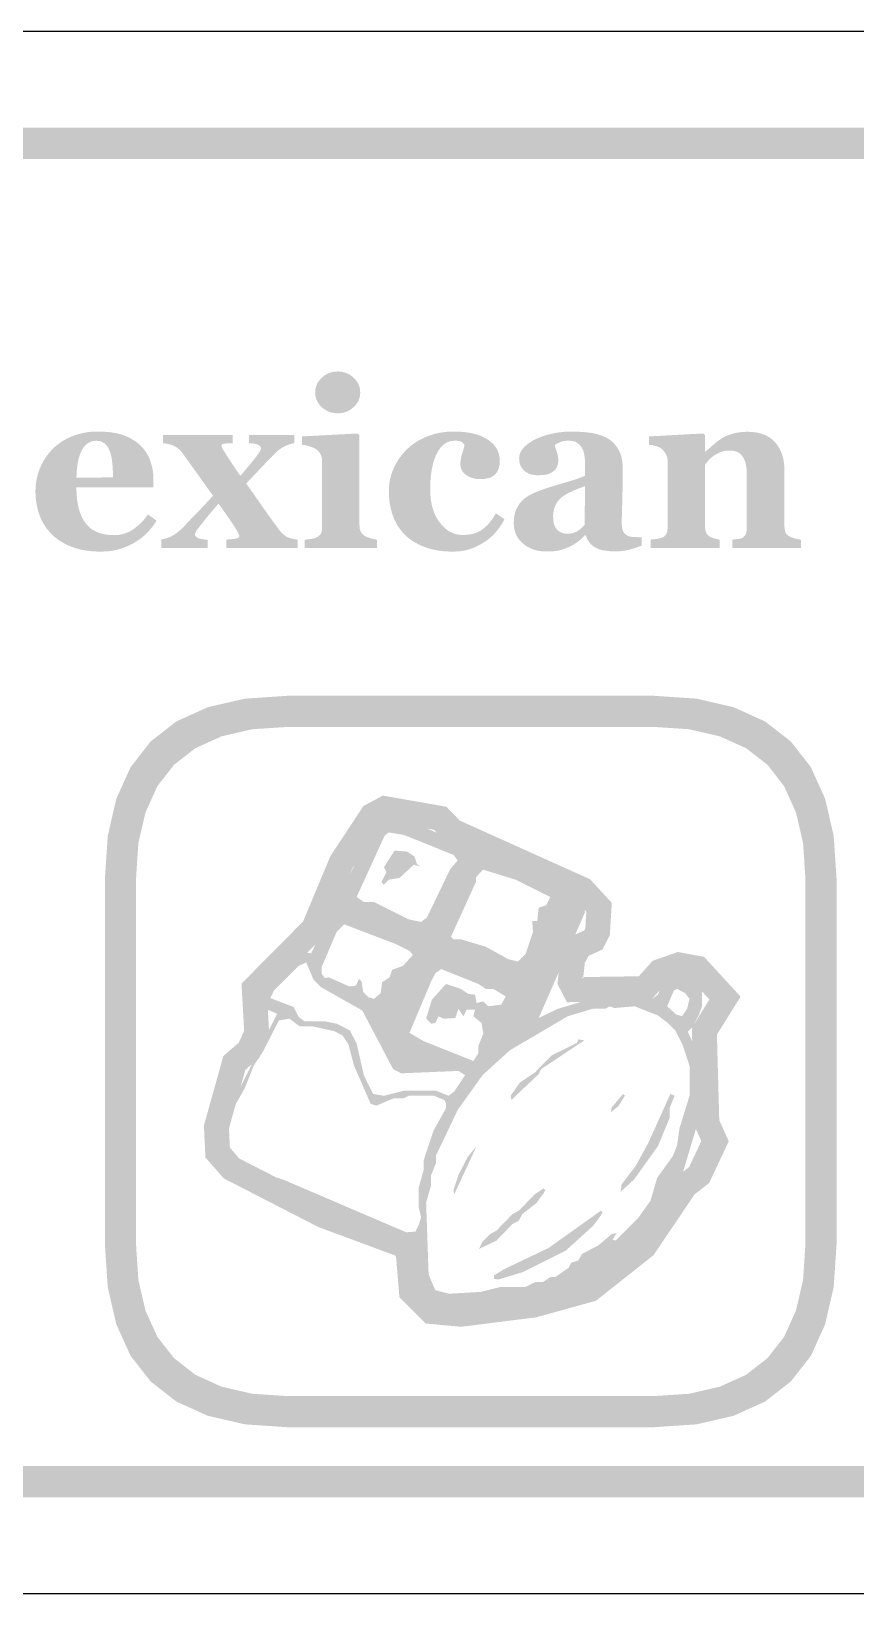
# Model space of a CAD drawing. Header units: millimetres. Extents: x 6 to 297, y 55 to 451.
# Drawn here: x 21.95 to 32.55, y 431.16 to 451.24 of the extents above; entities that cross this region are included whole.
import ezdxf

# ---------------------------------------------------------------- set-up
doc = ezdxf.new("R2010")
doc.units = ezdxf.units.MM
doc.layers.add('CUT', color=1, linetype='Continuous')
doc.layers.add('RASTER', color=7, linetype='Continuous')

msp = doc.modelspace()

# ---------------------------------------------------------------- hatches: boundary and pattern name
at = {"layer": 'RASTER'}
h = msp.add_hatch(color=7, dxfattribs=at)
h.paths.add_polyline_path([(7.2, 447.8), (7.234, 448.316), (7.337, 448.763), (7.509, 449.141), (7.75, 449.45), (8.059, 449.691), (8.438, 449.863), (8.884, 449.966), (9.4, 450), (66.6, 450), (67.116, 449.966), (67.563, 449.863), (67.941, 449.691), (68.25, 449.45), (68.491, 449.141), (68.663, 448.763), (68.766, 448.316), (68.8, 447.8), (68.8, 434.6), (68.766, 434.084), (68.663, 433.638), (68.491, 433.259), (68.25, 432.95), (67.941, 432.709), (67.563, 432.537), (67.116, 432.434), (66.6, 432.4), (9.4, 432.4), (8.884, 432.434), (8.438, 432.537), (8.059, 432.709), (7.75, 432.95), (7.509, 433.259), (7.337, 433.638), (7.234, 434.084), (7.2, 434.6)])
h.paths.add_polyline_path([(7.6, 447.8), (7.6, 434.6), (7.628, 434.178), (7.712, 433.813), (7.853, 433.503), (8.05, 433.25), (8.303, 433.053), (8.612, 432.912), (8.978, 432.828), (9.4, 432.8), (66.6, 432.8), (67.022, 432.828), (67.387, 432.912), (67.697, 433.053), (67.95, 433.25), (68.147, 433.503), (68.288, 433.813), (68.372, 434.178), (68.4, 434.6), (68.4, 447.8), (68.372, 448.222), (68.288, 448.588), (68.147, 448.897), (67.95, 449.15), (67.697, 449.347), (67.387, 449.488), (67.022, 449.572), (66.6, 449.6), (9.4, 449.6), (8.978, 449.572), (8.612, 449.488), (8.303, 449.347), (8.05, 449.15), (7.853, 448.897), (7.712, 448.588), (7.628, 448.222), (7.6, 447.8)], flags=0)
h = msp.add_hatch(color=7, dxfattribs=at)
h.paths.add_polyline_path([(26.394, 444.6), (25.468, 444.6), (25.468, 444.707), (25.478, 444.708), (25.487, 444.708), (25.497, 444.709), (25.506, 444.71), (25.515, 444.711), (25.525, 444.712), (25.534, 444.713), (25.543, 444.714), (25.552, 444.715), (25.561, 444.717), (25.569, 444.718), (25.577, 444.72), (25.585, 444.722), (25.592, 444.724), (25.599, 444.726), (25.606, 444.729), (25.617, 444.734), (25.628, 444.739), (25.637, 444.744), (25.646, 444.75), (25.654, 444.757), (25.661, 444.764), (25.667, 444.771), (25.672, 444.779), (25.676, 444.788), (25.68, 444.797), (25.683, 444.807), (25.686, 444.818), (25.688, 444.829), (25.69, 444.841), (25.691, 444.853), (25.691, 444.867), (25.691, 445.719), (25.691, 445.732), (25.689, 445.744), (25.688, 445.756), (25.685, 445.767), (25.682, 445.778), (25.678, 445.789), (25.673, 445.799), (25.667, 445.809), (25.661, 445.819), (25.655, 445.828), (25.648, 445.836), (25.641, 445.844), (25.634, 445.852), (25.626, 445.859), (25.617, 445.865), (25.609, 445.871), (25.602, 445.876), (25.594, 445.88), (25.585, 445.884), (25.576, 445.889), (25.565, 445.893), (25.554, 445.897), (25.542, 445.901), (25.529, 445.905), (25.516, 445.909), (25.503, 445.912), (25.49, 445.916), (25.478, 445.918), (25.466, 445.921), (25.454, 445.923), (25.443, 445.924), (25.432, 445.926), (25.432, 446.033), (26.149, 446.071), (26.171, 446.049), (26.171, 444.886), (26.172, 444.873), (26.173, 444.861), (26.174, 444.849), (26.177, 444.838), (26.18, 444.828), (26.184, 444.817), (26.188, 444.808), (26.193, 444.798), (26.199, 444.79), (26.206, 444.782), (26.213, 444.774), (26.22, 444.767), (26.228, 444.761), (26.237, 444.755), (26.246, 444.75), (26.256, 444.745), (26.264, 444.742), (26.271, 444.739), (26.279, 444.736), (26.287, 444.733), (26.295, 444.73), (26.304, 444.727), (26.312, 444.724), (26.321, 444.722), (26.33, 444.719), (26.339, 444.717), (26.348, 444.715), (26.357, 444.713), (26.366, 444.711), (26.375, 444.709), (26.385, 444.708), (26.394, 444.707)])
h.paths.add_polyline_path([(26.18, 446.598), (26.179, 446.571), (26.175, 446.544), (26.168, 446.519), (26.159, 446.495), (26.147, 446.472), (26.132, 446.45), (26.115, 446.428), (26.094, 446.408), (26.073, 446.39), (26.05, 446.374), (26.026, 446.361), (26.001, 446.35), (25.975, 446.341), (25.948, 446.335), (25.92, 446.331), (25.892, 446.33), (25.862, 446.331), (25.834, 446.335), (25.807, 446.341), (25.781, 446.35), (25.756, 446.361), (25.732, 446.374), (25.709, 446.39), (25.687, 446.408), (25.667, 446.428), (25.65, 446.45), (25.635, 446.472), (25.623, 446.495), (25.614, 446.519), (25.607, 446.544), (25.603, 446.571), (25.602, 446.598), (25.603, 446.625), (25.607, 446.652), (25.614, 446.677), (25.623, 446.701), (25.635, 446.725), (25.65, 446.747), (25.667, 446.768), (25.687, 446.788), (25.709, 446.807), (25.732, 446.823), (25.756, 446.837), (25.781, 446.848), (25.807, 446.856), (25.834, 446.863), (25.862, 446.866), (25.892, 446.868), (25.921, 446.866), (25.949, 446.863), (25.976, 446.856), (26.002, 446.848), (26.027, 446.837), (26.051, 446.823), (26.073, 446.807), (26.095, 446.788), (26.115, 446.768), (26.132, 446.747), (26.147, 446.725), (26.159, 446.701), (26.168, 446.677), (26.175, 446.652), (26.179, 446.625), (26.18, 446.598)])
h = msp.add_hatch(color=7, dxfattribs=at)
h.paths.add_polyline_path([(23.564, 444.95), (23.551, 444.929), (23.537, 444.909), (23.523, 444.889), (23.507, 444.869), (23.492, 444.849), (23.475, 444.83), (23.458, 444.811), (23.44, 444.793), (23.422, 444.774), (23.403, 444.757), (23.383, 444.74), (23.363, 444.724), (23.342, 444.708), (23.32, 444.694), (23.298, 444.679), (23.275, 444.666), (23.251, 444.652), (23.226, 444.64), (23.201, 444.628), (23.177, 444.617), (23.152, 444.607), (23.127, 444.598), (23.102, 444.589), (23.077, 444.582), (23.051, 444.575), (23.025, 444.569), (22.997, 444.564), (22.969, 444.56), (22.94, 444.557), (22.91, 444.555), (22.878, 444.554), (22.846, 444.553), (22.793, 444.554), (22.742, 444.557), (22.692, 444.562), (22.644, 444.569), (22.598, 444.577), (22.554, 444.588), (22.512, 444.6), (22.472, 444.615), (22.433, 444.631), (22.397, 444.648), (22.362, 444.667), (22.328, 444.687), (22.297, 444.708), (22.267, 444.731), (22.238, 444.755), (22.212, 444.78), (22.187, 444.807), (22.164, 444.835), (22.142, 444.863), (22.122, 444.894), (22.104, 444.925), (22.087, 444.957), (22.072, 444.991), (22.059, 445.026), (22.047, 445.061), (22.037, 445.098), (22.028, 445.135), (22.021, 445.173), (22.015, 445.212), (22.011, 445.251), (22.009, 445.291), (22.008, 445.332), (22.009, 445.37), (22.012, 445.406), (22.016, 445.443), (22.022, 445.479), (22.03, 445.514), (22.039, 445.55), (22.05, 445.584), (22.063, 445.619), (22.078, 445.653), (22.094, 445.685), (22.111, 445.717), (22.13, 445.748), (22.15, 445.778), (22.172, 445.807), (22.195, 445.835), (22.219, 445.863), (22.245, 445.888), (22.272, 445.912), (22.301, 445.935), (22.332, 445.957), (22.364, 445.977), (22.398, 445.996), (22.433, 446.014), (22.47, 446.031), (22.509, 446.046), (22.549, 446.059), (22.589, 446.07), (22.631, 446.079), (22.674, 446.087), (22.718, 446.092), (22.763, 446.095), (22.81, 446.096), (22.86, 446.095), (22.908, 446.092), (22.953, 446.089), (22.996, 446.083), (23.037, 446.076), (23.076, 446.068), (23.112, 446.057), (23.146, 446.046), (23.179, 446.033), (23.21, 446.019), (23.239, 446.003), (23.267, 445.986), (23.294, 445.969), (23.319, 445.95), (23.342, 445.929), (23.365, 445.908), (23.385, 445.887), (23.404, 445.864), (23.421, 445.841), (23.437, 445.817), (23.451, 445.792), (23.464, 445.766), (23.476, 445.739), (23.486, 445.711), (23.495, 445.683), (23.503, 445.654), (23.51, 445.624), (23.515, 445.595), (23.519, 445.565), (23.522, 445.535), (23.524, 445.504), (23.524, 445.473), (23.524, 445.378), (22.534, 445.378), (22.536, 445.305), (22.541, 445.237), (22.55, 445.173), (22.563, 445.113), (22.579, 445.059), (22.599, 445.008), (22.623, 444.962), (22.65, 444.921), (22.681, 444.884), (22.716, 444.852), (22.756, 444.825), (22.8, 444.803), (22.848, 444.786), (22.9, 444.774), (22.957, 444.767), (23.018, 444.764), (23.052, 444.765), (23.085, 444.769), (23.117, 444.775), (23.148, 444.783), (23.179, 444.794), (23.208, 444.806), (23.237, 444.822), (23.265, 444.84), (23.292, 444.859), (23.318, 444.88), (23.343, 444.902), (23.367, 444.925), (23.39, 444.95), (23.412, 444.975), (23.433, 445.002), (23.453, 445.031)])
h.paths.add_polyline_path([(23.004, 445.507), (23.004, 445.529), (23.004, 445.551), (23.003, 445.573), (23.002, 445.596), (23.001, 445.618), (22.999, 445.641), (22.998, 445.664), (22.996, 445.687), (22.993, 445.709), (22.99, 445.731), (22.987, 445.751), (22.984, 445.771), (22.979, 445.789), (22.975, 445.806), (22.97, 445.823), (22.965, 445.838), (22.958, 445.854), (22.951, 445.87), (22.944, 445.885), (22.935, 445.898), (22.927, 445.911), (22.917, 445.922), (22.907, 445.932), (22.897, 445.942), (22.886, 445.95), (22.874, 445.957), (22.861, 445.963), (22.848, 445.968), (22.834, 445.972), (22.819, 445.975), (22.804, 445.976), (22.788, 445.977), (22.76, 445.975), (22.734, 445.97), (22.709, 445.961), (22.686, 445.948), (22.664, 445.932), (22.644, 445.913), (22.625, 445.889), (22.607, 445.863), (22.592, 445.832), (22.578, 445.797), (22.566, 445.758), (22.555, 445.715), (22.547, 445.668), (22.541, 445.616), (22.537, 445.561), (22.534, 445.501)], flags=0)
for points in [[(25.375, 444.6), (24.459, 444.6), (24.459, 444.707), (24.477, 444.708), (24.493, 444.709), (24.51, 444.711), (24.525, 444.712), (24.54, 444.714), (24.553, 444.716), (24.567, 444.717), (24.579, 444.719), (24.59, 444.722), (24.6, 444.724), (24.609, 444.728), (24.615, 444.732), (24.621, 444.736), (24.624, 444.741), (24.627, 444.746), (24.627, 444.752), (24.627, 444.755), (24.627, 444.759), (24.626, 444.763), (24.624, 444.767), (24.623, 444.772), (24.62, 444.777), (24.618, 444.783), (24.615, 444.789), (24.612, 444.795), (24.608, 444.802), (24.605, 444.808), (24.601, 444.815), (24.597, 444.822), (24.593, 444.83), (24.588, 444.837), (24.583, 444.845), (24.576, 444.857), (24.567, 444.871), (24.557, 444.886), (24.546, 444.903), (24.533, 444.922), (24.519, 444.942), (24.504, 444.964), (24.488, 444.988), (24.471, 445.012), (24.454, 445.036), (24.438, 445.06), (24.421, 445.083), (24.406, 445.105), (24.39, 445.127), (24.375, 445.149), (24.359, 445.17), (24.339, 445.146), (24.319, 445.122), (24.3, 445.1), (24.281, 445.079), (24.264, 445.058), (24.248, 445.038), (24.232, 445.019), (24.217, 445.001), (24.203, 444.984), (24.188, 444.966), (24.174, 444.947), (24.159, 444.928), (24.144, 444.909), (24.128, 444.89), (24.113, 444.87), (24.097, 444.85), (24.092, 444.844), (24.087, 444.838), (24.083, 444.831), (24.078, 444.825), (24.075, 444.819), (24.072, 444.813), (24.069, 444.808), (24.066, 444.802), (24.064, 444.797), (24.063, 444.792), (24.061, 444.788), (24.06, 444.785), (24.059, 444.782), (24.058, 444.779), (24.058, 444.777), (24.058, 444.776), (24.058, 444.768), (24.061, 444.76), (24.064, 444.753), (24.07, 444.746), (24.076, 444.74), (24.084, 444.734), (24.094, 444.729), (24.105, 444.725), (24.117, 444.72), (24.13, 444.717), (24.144, 444.714), (24.157, 444.711), (24.172, 444.709), (24.187, 444.708), (24.203, 444.707), (24.219, 444.707), (24.219, 444.6), (23.624, 444.6), (23.624, 444.707), (23.653, 444.714), (23.68, 444.721), (23.706, 444.73), (23.731, 444.739), (23.754, 444.75), (23.775, 444.761), (23.795, 444.773), (23.814, 444.786), (23.831, 444.799), (23.846, 444.812), (23.861, 444.823), (23.873, 444.834), (23.885, 444.844), (23.894, 444.853), (23.903, 444.862), (23.91, 444.87), (23.936, 444.897), (23.961, 444.924), (23.985, 444.95), (24.008, 444.974), (24.03, 444.997), (24.052, 445.019), (24.072, 445.04), (24.091, 445.059), (24.11, 445.079), (24.131, 445.101), (24.153, 445.124), (24.177, 445.15), (24.203, 445.177), (24.23, 445.207), (24.259, 445.238), (24.289, 445.271), (24.268, 445.301), (24.245, 445.332), (24.221, 445.365), (24.197, 445.399), (24.171, 445.436), (24.144, 445.473), (24.116, 445.513), (24.087, 445.554), (24.058, 445.594), (24.03, 445.633), (24.003, 445.67), (23.978, 445.706), (23.954, 445.739), (23.931, 445.77), (23.91, 445.8), (23.889, 445.828), (23.879, 445.84), (23.868, 445.852), (23.857, 445.864), (23.845, 445.874), (23.833, 445.884), (23.82, 445.893), (23.806, 445.901), (23.792, 445.909), (23.778, 445.916), (23.762, 445.922), (23.745, 445.927), (23.727, 445.932), (23.708, 445.937), (23.688, 445.941), (23.667, 445.944), (23.645, 445.946), (23.645, 446.053), (24.54, 446.053), (24.54, 445.946), (24.527, 445.946), (24.515, 445.946), (24.504, 445.945), (24.492, 445.945), (24.48, 445.944), (24.468, 445.943), (24.456, 445.942), (24.444, 445.94), (24.433, 445.939), (24.424, 445.937), (24.416, 445.935), (24.409, 445.932), (24.404, 445.93), (24.4, 445.927), (24.398, 445.923), (24.397, 445.92), (24.398, 445.917), (24.398, 445.914), (24.398, 445.91), (24.399, 445.907), (24.4, 445.903), (24.402, 445.899), (24.403, 445.895), (24.405, 445.891), (24.407, 445.886), (24.409, 445.882), (24.411, 445.877), (24.413, 445.873), (24.416, 445.868), (24.418, 445.863), (24.421, 445.859), (24.424, 445.854), (24.431, 445.842), (24.44, 445.828), (24.449, 445.813), (24.46, 445.796), (24.471, 445.778), (24.484, 445.759), (24.497, 445.738), (24.512, 445.716), (24.527, 445.693), (24.542, 445.67), (24.558, 445.647), (24.574, 445.623), (24.59, 445.599), (24.607, 445.575), (24.624, 445.551), (24.641, 445.526), (24.657, 445.545), (24.672, 445.564), (24.687, 445.582), (24.701, 445.599), (24.715, 445.615), (24.728, 445.63), (24.74, 445.644), (24.751, 445.658), (24.763, 445.671), (24.775, 445.686), (24.788, 445.702), (24.802, 445.72), (24.817, 445.738), (24.833, 445.758), (24.849, 445.78), (24.866, 445.803), (24.872, 445.811), (24.878, 445.819), (24.883, 445.827), (24.888, 445.833), (24.891, 445.84), (24.895, 445.845), (24.897, 445.851), (24.899, 445.855), (24.901, 445.86), (24.902, 445.863), (24.903, 445.867), (24.904, 445.87), (24.905, 445.872), (24.905, 445.874), (24.906, 445.876), (24.906, 445.877), (24.905, 445.883), (24.904, 445.889), (24.901, 445.895), (24.898, 445.901), (24.893, 445.906), (24.888, 445.912), (24.882, 445.917), (24.874, 445.922), (24.865, 445.927), (24.855, 445.931), (24.842, 445.935), (24.828, 445.938), (24.811, 445.941), (24.793, 445.943), (24.773, 445.945), (24.75, 445.946), (24.75, 446.053), (25.333, 446.053), (25.333, 445.946), (25.316, 445.943), (25.298, 445.939), (25.28, 445.934), (25.263, 445.928), (25.245, 445.922), (25.228, 445.915), (25.211, 445.907), (25.194, 445.898), (25.177, 445.888), (25.16, 445.877), (25.143, 445.865), (25.125, 445.851), (25.108, 445.836), (25.09, 445.82), (25.072, 445.802), (25.054, 445.784), (25.026, 445.755), (25, 445.728), (24.977, 445.704), (24.955, 445.681), (24.935, 445.66), (24.917, 445.641), (24.901, 445.625), (24.887, 445.61), (24.873, 445.595), (24.857, 445.578), (24.839, 445.559), (24.818, 445.537), (24.796, 445.513), (24.771, 445.487), (24.744, 445.458), (24.715, 445.428), (24.733, 445.402), (24.753, 445.375), (24.774, 445.344), (24.798, 445.311), (24.823, 445.275), (24.85, 445.236), (24.879, 445.195), (24.91, 445.151), (24.941, 445.106), (24.972, 445.064), (25.001, 445.023), (25.029, 444.983), (25.056, 444.946), (25.082, 444.91), (25.106, 444.877), (25.13, 444.845), (25.14, 444.831), (25.15, 444.818), (25.161, 444.806), (25.172, 444.794), (25.183, 444.783), (25.195, 444.773), (25.206, 444.763), (25.219, 444.754), (25.232, 444.745), (25.247, 444.738), (25.263, 444.731), (25.282, 444.725), (25.302, 444.719), (25.325, 444.714), (25.349, 444.71), (25.375, 444.707)], [(27.365, 444.553), (27.315, 444.554), (27.266, 444.557), (27.219, 444.561), (27.174, 444.568), (27.129, 444.576), (27.087, 444.586), (27.045, 444.599), (27.006, 444.612), (26.967, 444.628), (26.931, 444.645), (26.896, 444.663), (26.863, 444.683), (26.832, 444.703), (26.803, 444.726), (26.775, 444.749), (26.749, 444.774), (26.724, 444.801), (26.701, 444.829), (26.68, 444.858), (26.66, 444.888), (26.642, 444.919), (26.626, 444.952), (26.611, 444.985), (26.598, 445.02), (26.586, 445.056), (26.576, 445.093), (26.567, 445.13), (26.56, 445.169), (26.555, 445.208), (26.551, 445.248), (26.549, 445.288), (26.548, 445.329), (26.549, 445.367), (26.552, 445.405), (26.556, 445.442), (26.563, 445.478), (26.572, 445.514), (26.582, 445.55), (26.594, 445.585), (26.609, 445.62), (26.625, 445.653), (26.642, 445.686), (26.66, 445.718), (26.68, 445.749), (26.702, 445.778), (26.724, 445.807), (26.748, 445.835), (26.773, 445.861), (26.801, 445.887), (26.83, 445.912), (26.861, 445.935), (26.893, 445.957), (26.927, 445.978), (26.963, 445.997), (27, 446.015), (27.039, 446.032), (27.08, 446.047), (27.121, 446.06), (27.163, 446.071), (27.206, 446.08), (27.251, 446.087), (27.296, 446.092), (27.343, 446.095), (27.39, 446.096), (27.456, 446.094), (27.518, 446.089), (27.576, 446.081), (27.631, 446.07), (27.683, 446.056), (27.731, 446.038), (27.775, 446.018), (27.816, 445.994), (27.853, 445.967), (27.885, 445.938), (27.912, 445.907), (27.934, 445.874), (27.951, 445.839), (27.963, 445.801), (27.971, 445.761), (27.973, 445.719), (27.972, 445.693), (27.97, 445.669), (27.965, 445.646), (27.959, 445.624), (27.951, 445.603), (27.942, 445.584), (27.931, 445.566), (27.917, 445.549), (27.902, 445.534), (27.885, 445.521), (27.864, 445.51), (27.842, 445.501), (27.816, 445.494), (27.789, 445.489), (27.758, 445.486), (27.726, 445.485), (27.699, 445.486), (27.673, 445.488), (27.648, 445.492), (27.625, 445.498), (27.602, 445.505), (27.581, 445.514), (27.561, 445.525), (27.542, 445.537), (27.524, 445.551), (27.509, 445.566), (27.497, 445.582), (27.486, 445.598), (27.478, 445.616), (27.472, 445.635), (27.469, 445.654), (27.468, 445.675), (27.468, 445.693), (27.469, 445.711), (27.471, 445.729), (27.474, 445.747), (27.477, 445.764), (27.481, 445.782), (27.486, 445.8), (27.491, 445.817), (27.497, 445.834), (27.502, 445.85), (27.506, 445.865), (27.51, 445.879), (27.513, 445.892), (27.516, 445.904), (27.518, 445.915), (27.519, 445.924), (27.515, 445.931), (27.51, 445.937), (27.506, 445.942), (27.501, 445.947), (27.495, 445.952), (27.49, 445.957), (27.484, 445.961), (27.478, 445.965), (27.471, 445.968), (27.464, 445.971), (27.455, 445.973), (27.446, 445.975), (27.436, 445.976), (27.425, 445.978), (27.413, 445.978), (27.4, 445.978), (27.384, 445.978), (27.368, 445.976), (27.353, 445.974), (27.337, 445.971), (27.323, 445.966), (27.308, 445.961), (27.294, 445.955), (27.28, 445.948), (27.267, 445.939), (27.254, 445.929), (27.241, 445.918), (27.228, 445.905), (27.215, 445.891), (27.203, 445.875), (27.191, 445.858), (27.179, 445.839), (27.168, 445.82), (27.158, 445.8), (27.148, 445.777), (27.138, 445.754), (27.13, 445.728), (27.121, 445.701), (27.114, 445.673), (27.107, 445.643), (27.1, 445.611), (27.095, 445.578), (27.09, 445.544), (27.086, 445.507), (27.083, 445.47), (27.081, 445.43), (27.08, 445.39), (27.08, 445.347), (27.082, 445.283), (27.087, 445.223), (27.097, 445.166), (27.11, 445.112), (27.127, 445.061), (27.148, 445.013), (27.173, 444.968), (27.202, 444.927), (27.233, 444.889), (27.266, 444.857), (27.3, 444.829), (27.336, 444.807), (27.373, 444.789), (27.412, 444.777), (27.452, 444.769), (27.494, 444.767), (27.534, 444.768), (27.571, 444.772), (27.607, 444.777), (27.64, 444.785), (27.671, 444.795), (27.701, 444.808), (27.728, 444.823), (27.753, 444.84), (27.776, 444.859), (27.799, 444.88), (27.822, 444.902), (27.843, 444.927), (27.864, 444.954), (27.885, 444.982), (27.904, 445.013), (27.923, 445.045), (28.033, 444.969), (28.022, 444.947), (28.009, 444.925), (27.997, 444.904), (27.983, 444.884), (27.97, 444.863), (27.955, 444.844), (27.94, 444.825), (27.925, 444.806), (27.909, 444.788), (27.892, 444.77), (27.874, 444.753), (27.856, 444.736), (27.836, 444.72), (27.816, 444.704), (27.796, 444.689), (27.774, 444.675), (27.751, 444.66), (27.728, 444.647), (27.704, 444.634), (27.681, 444.622), (27.657, 444.611), (27.634, 444.601), (27.61, 444.592), (27.586, 444.584), (27.562, 444.577), (27.537, 444.57), (27.511, 444.565), (27.484, 444.561), (27.455, 444.557), (27.426, 444.555), (27.396, 444.554), (27.365, 444.553)], [(31.843, 444.6), (30.961, 444.6), (30.961, 444.707), (30.969, 444.708), (30.976, 444.708), (30.984, 444.709), (30.992, 444.71), (31.001, 444.711), (31.01, 444.712), (31.019, 444.713), (31.029, 444.714), (31.038, 444.715), (31.047, 444.717), (31.056, 444.718), (31.064, 444.72), (31.071, 444.722), (31.077, 444.724), (31.083, 444.726), (31.089, 444.729), (31.096, 444.733), (31.103, 444.738), (31.109, 444.743), (31.115, 444.749), (31.12, 444.755), (31.125, 444.761), (31.129, 444.768), (31.133, 444.776), (31.136, 444.784), (31.139, 444.793), (31.141, 444.803), (31.143, 444.814), (31.144, 444.826), (31.145, 444.838), (31.146, 444.852), (31.146, 444.867), (31.146, 445.552), (31.145, 445.588), (31.143, 445.622), (31.138, 445.654), (31.132, 445.683), (31.125, 445.71), (31.115, 445.735), (31.104, 445.757), (31.091, 445.777), (31.077, 445.795), (31.06, 445.81), (31.043, 445.823), (31.023, 445.834), (31.002, 445.842), (30.979, 445.848), (30.955, 445.851), (30.929, 445.852), (30.915, 445.852), (30.9, 445.851), (30.886, 445.85), (30.873, 445.848), (30.859, 445.846), (30.846, 445.843), (30.833, 445.839), (30.82, 445.835), (30.807, 445.83), (30.795, 445.825), (30.782, 445.819), (30.77, 445.813), (30.758, 445.807), (30.745, 445.799), (30.733, 445.792), (30.721, 445.784), (30.711, 445.776), (30.701, 445.769), (30.692, 445.761), (30.683, 445.754), (30.675, 445.746), (30.667, 445.739), (30.66, 445.731), (30.653, 445.724), (30.647, 445.716), (30.641, 445.709), (30.635, 445.701), (30.629, 445.695), (30.624, 445.688), (30.619, 445.682), (30.614, 445.675), (30.61, 445.669), (30.61, 444.883), (30.61, 444.87), (30.611, 444.858), (30.612, 444.847), (30.614, 444.836), (30.616, 444.825), (30.618, 444.815), (30.621, 444.806), (30.625, 444.797), (30.628, 444.789), (30.633, 444.781), (30.638, 444.774), (30.644, 444.767), (30.65, 444.761), (30.657, 444.755), (30.665, 444.75), (30.673, 444.745), (30.679, 444.742), (30.685, 444.739), (30.692, 444.736), (30.699, 444.733), (30.707, 444.73), (30.715, 444.727), (30.723, 444.724), (30.731, 444.722), (30.74, 444.719), (30.749, 444.717), (30.758, 444.715), (30.766, 444.713), (30.775, 444.711), (30.783, 444.709), (30.792, 444.708), (30.8, 444.707), (30.8, 444.6), (29.91, 444.6), (29.91, 444.707), (29.919, 444.708), (29.928, 444.709), (29.937, 444.709), (29.946, 444.71), (29.956, 444.711), (29.965, 444.713), (29.974, 444.714), (29.984, 444.715), (29.993, 444.716), (30.002, 444.718), (30.01, 444.719), (30.018, 444.721), (30.026, 444.723), (30.033, 444.725), (30.041, 444.727), (30.047, 444.729), (30.059, 444.733), (30.069, 444.738), (30.078, 444.743), (30.087, 444.749), (30.095, 444.756), (30.101, 444.763), (30.107, 444.771), (30.112, 444.779), (30.116, 444.787), (30.12, 444.797), (30.123, 444.807), (30.125, 444.818), (30.127, 444.829), (30.128, 444.841), (30.129, 444.853), (30.129, 444.867), (30.129, 445.719), (30.129, 445.73), (30.128, 445.742), (30.126, 445.753), (30.124, 445.764), (30.12, 445.775), (30.116, 445.786), (30.111, 445.797), (30.106, 445.808), (30.1, 445.819), (30.093, 445.829), (30.086, 445.839), (30.079, 445.848), (30.071, 445.857), (30.063, 445.865), (30.054, 445.873), (30.044, 445.88), (30.038, 445.885), (30.03, 445.889), (30.023, 445.893), (30.015, 445.896), (30.006, 445.9), (29.997, 445.903), (29.988, 445.907), (29.978, 445.91), (29.968, 445.912), (29.957, 445.915), (29.946, 445.917), (29.935, 445.919), (29.924, 445.921), (29.913, 445.923), (29.901, 445.924), (29.889, 445.926), (29.889, 446.033), (30.588, 446.071), (30.61, 446.049), (30.61, 445.836), (30.616, 445.836), (30.626, 445.846), (30.637, 445.856), (30.649, 445.866), (30.661, 445.877), (30.674, 445.888), (30.687, 445.899), (30.701, 445.912), (30.715, 445.924), (30.73, 445.937), (30.744, 445.949), (30.758, 445.96), (30.772, 445.971), (30.785, 445.981), (30.798, 445.99), (30.811, 445.999), (30.824, 446.008), (30.838, 446.016), (30.853, 446.025), (30.869, 446.033), (30.886, 446.04), (30.905, 446.048), (30.924, 446.055), (30.944, 446.061), (30.966, 446.068), (30.988, 446.074), (31.01, 446.079), (31.033, 446.083), (31.057, 446.086), (31.08, 446.089), (31.104, 446.091), (31.129, 446.092), (31.153, 446.093), (31.211, 446.091), (31.265, 446.084), (31.316, 446.074), (31.362, 446.059), (31.405, 446.04), (31.444, 446.016), (31.48, 445.989), (31.511, 445.957), (31.539, 445.922), (31.564, 445.884), (31.584, 445.843), (31.601, 445.8), (31.614, 445.753), (31.623, 445.704), (31.629, 445.652), (31.631, 445.598), (31.631, 444.88), (31.631, 444.867), (31.632, 444.854), (31.633, 444.842), (31.635, 444.831), (31.637, 444.821), (31.64, 444.811), (31.643, 444.802), (31.647, 444.793), (31.651, 444.786), (31.657, 444.778), (31.663, 444.771), (31.67, 444.764), (31.678, 444.758), (31.687, 444.752), (31.696, 444.747), (31.707, 444.742), (31.713, 444.74), (31.719, 444.737), (31.726, 444.734), (31.733, 444.732), (31.741, 444.729), (31.748, 444.727), (31.756, 444.724), (31.765, 444.722), (31.774, 444.719), (31.783, 444.717), (31.792, 444.715), (31.802, 444.713), (31.812, 444.711), (31.822, 444.709), (31.832, 444.708), (31.843, 444.707)]]:
    msp.add_hatch(color=7, dxfattribs=at).paths.add_polyline_path(points)
h = msp.add_hatch(color=7, dxfattribs=at)
h.paths.add_polyline_path([(29.797, 444.631), (29.78, 444.624), (29.763, 444.617), (29.745, 444.611), (29.727, 444.604), (29.707, 444.598), (29.687, 444.591), (29.666, 444.585), (29.645, 444.579), (29.622, 444.574), (29.6, 444.569), (29.577, 444.565), (29.554, 444.562), (29.531, 444.559), (29.507, 444.558), (29.483, 444.556), (29.458, 444.556), (29.415, 444.557), (29.374, 444.559), (29.337, 444.564), (29.302, 444.569), (29.27, 444.577), (29.242, 444.586), (29.216, 444.597), (29.193, 444.61), (29.173, 444.624), (29.154, 444.639), (29.137, 444.656), (29.122, 444.675), (29.108, 444.694), (29.096, 444.716), (29.086, 444.738), (29.078, 444.763), (29.069, 444.763), (29.056, 444.75), (29.044, 444.739), (29.032, 444.727), (29.02, 444.716), (29.008, 444.706), (28.996, 444.696), (28.984, 444.687), (28.973, 444.678), (28.961, 444.669), (28.949, 444.661), (28.937, 444.653), (28.925, 444.645), (28.913, 444.638), (28.9, 444.631), (28.887, 444.624), (28.874, 444.618), (28.857, 444.61), (28.84, 444.603), (28.823, 444.596), (28.806, 444.59), (28.79, 444.584), (28.774, 444.579), (28.757, 444.574), (28.741, 444.57), (28.725, 444.566), (28.706, 444.563), (28.687, 444.561), (28.665, 444.558), (28.642, 444.557), (28.617, 444.556), (28.591, 444.555), (28.563, 444.555), (28.522, 444.556), (28.482, 444.561), (28.443, 444.569), (28.406, 444.58), (28.371, 444.594), (28.337, 444.611), (28.304, 444.631), (28.273, 444.655), (28.245, 444.681), (28.221, 444.709), (28.2, 444.739), (28.183, 444.772), (28.17, 444.806), (28.161, 444.842), (28.155, 444.88), (28.153, 444.921), (28.154, 444.944), (28.155, 444.967), (28.157, 444.988), (28.16, 445.009), (28.164, 445.029), (28.168, 445.048), (28.174, 445.066), (28.18, 445.083), (28.187, 445.099), (28.194, 445.115), (28.203, 445.13), (28.212, 445.145), (28.221, 445.16), (28.232, 445.174), (28.243, 445.188), (28.254, 445.201), (28.266, 445.212), (28.277, 445.223), (28.289, 445.233), (28.302, 445.243), (28.315, 445.253), (28.328, 445.262), (28.342, 445.27), (28.356, 445.278), (28.371, 445.286), (28.386, 445.293), (28.401, 445.301), (28.417, 445.308), (28.433, 445.315), (28.449, 445.322), (28.466, 445.329), (28.483, 445.335), (28.517, 445.347), (28.552, 445.36), (28.589, 445.372), (28.628, 445.385), (28.668, 445.397), (28.71, 445.41), (28.754, 445.423), (28.799, 445.436), (28.844, 445.449), (28.885, 445.461), (28.924, 445.473), (28.959, 445.485), (28.991, 445.496), (29.02, 445.508), (29.046, 445.518), (29.069, 445.529), (29.069, 445.669), (29.069, 445.679), (29.068, 445.689), (29.068, 445.7), (29.067, 445.712), (29.067, 445.724), (29.066, 445.737), (29.064, 445.751), (29.063, 445.766), (29.061, 445.781), (29.059, 445.795), (29.057, 445.808), (29.054, 445.821), (29.051, 445.834), (29.047, 445.845), (29.043, 445.857), (29.038, 445.867), (29.033, 445.879), (29.026, 445.89), (29.019, 445.9), (29.012, 445.91), (29.003, 445.92), (28.994, 445.929), (28.984, 445.938), (28.974, 445.946), (28.962, 445.954), (28.95, 445.96), (28.937, 445.966), (28.923, 445.97), (28.908, 445.974), (28.892, 445.976), (28.875, 445.978), (28.858, 445.978), (28.842, 445.978), (28.827, 445.977), (28.813, 445.976), (28.799, 445.974), (28.786, 445.971), (28.773, 445.968), (28.761, 445.964), (28.75, 445.96), (28.74, 445.956), (28.73, 445.951), (28.72, 445.946), (28.711, 445.942), (28.703, 445.937), (28.695, 445.932), (28.688, 445.928), (28.681, 445.923), (28.682, 445.915), (28.684, 445.906), (28.686, 445.896), (28.689, 445.886), (28.692, 445.874), (28.696, 445.862), (28.701, 445.848), (28.706, 445.833), (28.71, 445.818), (28.715, 445.804), (28.718, 445.789), (28.721, 445.774), (28.723, 445.76), (28.725, 445.746), (28.726, 445.732), (28.726, 445.718), (28.726, 445.711), (28.725, 445.704), (28.724, 445.697), (28.723, 445.69), (28.721, 445.682), (28.719, 445.673), (28.716, 445.665), (28.713, 445.655), (28.709, 445.646), (28.706, 445.638), (28.701, 445.63), (28.697, 445.622), (28.692, 445.615), (28.687, 445.608), (28.681, 445.602), (28.675, 445.596), (28.666, 445.589), (28.657, 445.582), (28.648, 445.576), (28.639, 445.57), (28.63, 445.565), (28.62, 445.56), (28.61, 445.555), (28.599, 445.551), (28.588, 445.547), (28.576, 445.544), (28.562, 445.541), (28.546, 445.539), (28.53, 445.537), (28.512, 445.536), (28.492, 445.535), (28.471, 445.535), (28.441, 445.535), (28.413, 445.538), (28.387, 445.543), (28.363, 445.549), (28.341, 445.558), (28.32, 445.568), (28.302, 445.58), (28.285, 445.594), (28.27, 445.609), (28.258, 445.626), (28.247, 445.643), (28.238, 445.662), (28.231, 445.682), (28.226, 445.703), (28.223, 445.725), (28.222, 445.748), (28.223, 445.769), (28.226, 445.788), (28.231, 445.808), (28.238, 445.826), (28.248, 445.844), (28.259, 445.862), (28.272, 445.879), (28.287, 445.896), (28.304, 445.912), (28.322, 445.927), (28.34, 445.941), (28.36, 445.955), (28.38, 445.968), (28.401, 445.981), (28.423, 445.992), (28.446, 446.003), (28.47, 446.014), (28.494, 446.024), (28.519, 446.033), (28.546, 446.042), (28.573, 446.051), (28.6, 446.058), (28.629, 446.065), (28.659, 446.071), (28.688, 446.077), (28.718, 446.082), (28.746, 446.086), (28.774, 446.09), (28.802, 446.092), (28.829, 446.094), (28.855, 446.095), (28.881, 446.096), (28.917, 446.095), (28.951, 446.095), (28.985, 446.093), (29.018, 446.091), (29.05, 446.089), (29.081, 446.086), (29.112, 446.083), (29.142, 446.079), (29.171, 446.074), (29.2, 446.068), (29.228, 446.061), (29.255, 446.053), (29.281, 446.044), (29.307, 446.033), (29.332, 446.022), (29.356, 446.009), (29.378, 445.996), (29.399, 445.981), (29.419, 445.964), (29.437, 445.946), (29.455, 445.927), (29.471, 445.906), (29.486, 445.884), (29.5, 445.86), (29.513, 445.835), (29.524, 445.808), (29.533, 445.779), (29.54, 445.748), (29.546, 445.716), (29.55, 445.681), (29.553, 445.645), (29.554, 445.606), (29.554, 445.564), (29.553, 445.52), (29.553, 445.474), (29.552, 445.425), (29.551, 445.375), (29.55, 445.323), (29.549, 445.27), (29.547, 445.214), (29.546, 445.159), (29.544, 445.11), (29.543, 445.065), (29.542, 445.026), (29.541, 444.991), (29.541, 444.961), (29.541, 444.935), (29.541, 444.915), (29.541, 444.899), (29.542, 444.884), (29.543, 444.869), (29.545, 444.856), (29.548, 444.843), (29.552, 444.832), (29.556, 444.821), (29.56, 444.811), (29.566, 444.802), (29.572, 444.793), (29.578, 444.785), (29.585, 444.778), (29.593, 444.771), (29.602, 444.765), (29.611, 444.759), (29.621, 444.754), (29.628, 444.751), (29.635, 444.749), (29.644, 444.746), (29.653, 444.744), (29.663, 444.743), (29.675, 444.742), (29.687, 444.741), (29.699, 444.74), (29.713, 444.739), (29.726, 444.739), (29.738, 444.739), (29.751, 444.738), (29.763, 444.738), (29.774, 444.738), (29.786, 444.738), (29.797, 444.738)])
h.paths.add_polyline_path([(29.069, 445.394), (29.048, 445.387), (29.028, 445.38), (29.008, 445.372), (28.987, 445.364), (28.967, 445.356), (28.947, 445.348), (28.926, 445.339), (28.906, 445.33), (28.887, 445.321), (28.868, 445.312), (28.85, 445.303), (28.833, 445.293), (28.817, 445.284), (28.802, 445.274), (28.788, 445.265), (28.774, 445.255), (28.761, 445.244), (28.749, 445.233), (28.737, 445.221), (28.726, 445.208), (28.716, 445.195), (28.706, 445.18), (28.698, 445.166), (28.689, 445.15), (28.682, 445.134), (28.676, 445.117), (28.671, 445.099), (28.666, 445.081), (28.663, 445.062), (28.661, 445.042), (28.659, 445.021), (28.659, 445), (28.66, 444.972), (28.662, 444.947), (28.666, 444.923), (28.672, 444.901), (28.679, 444.882), (28.688, 444.864), (28.699, 444.848), (28.711, 444.834), (28.724, 444.822), (28.738, 444.812), (28.753, 444.803), (28.769, 444.796), (28.785, 444.79), (28.802, 444.786), (28.82, 444.784), (28.839, 444.783), (28.859, 444.784), (28.877, 444.785), (28.895, 444.788), (28.912, 444.791), (28.928, 444.796), (28.944, 444.802), (28.958, 444.808), (28.971, 444.816), (28.984, 444.825), (28.997, 444.834), (29.009, 444.843), (29.02, 444.853), (29.032, 444.863), (29.042, 444.874), (29.053, 444.886), (29.063, 444.897)], flags=0)
h = msp.add_hatch(color=7, dxfattribs=at)
h.paths.add_polyline_path([(22.9, 440.35), (22.937, 440.901), (23.047, 441.378), (23.23, 441.782), (23.488, 442.113), (23.818, 442.37), (24.222, 442.553), (24.699, 442.663), (25.25, 442.7), (29.95, 442.7), (30.501, 442.663), (30.978, 442.553), (31.382, 442.37), (31.713, 442.113), (31.97, 441.782), (32.153, 441.378), (32.263, 440.901), (32.3, 440.35), (32.3, 435.65), (32.263, 435.099), (32.153, 434.622), (31.97, 434.218), (31.713, 433.888), (31.382, 433.63), (30.978, 433.447), (30.501, 433.337), (29.95, 433.3), (25.25, 433.3), (24.699, 433.337), (24.222, 433.447), (23.818, 433.63), (23.488, 433.888), (23.23, 434.218), (23.047, 434.622), (22.937, 435.099), (22.9, 435.65)])
h.paths.add_polyline_path([(23.3, 440.35), (23.3, 435.65), (23.33, 435.193), (23.422, 434.797), (23.574, 434.462), (23.788, 434.188), (24.062, 433.974), (24.397, 433.822), (24.793, 433.73), (25.25, 433.7), (29.95, 433.7), (30.407, 433.73), (30.803, 433.822), (31.138, 433.974), (31.413, 434.188), (31.626, 434.462), (31.778, 434.797), (31.87, 435.193), (31.9, 435.65), (31.9, 440.35), (31.87, 440.807), (31.778, 441.203), (31.626, 441.538), (31.413, 441.813), (31.138, 442.026), (30.803, 442.178), (30.407, 442.27), (29.95, 442.3), (25.25, 442.3), (24.793, 442.27), (24.397, 442.178), (24.062, 442.026), (23.788, 441.813), (23.574, 441.538), (23.422, 441.203), (23.33, 440.807), (23.3, 440.35)], flags=0)
h = msp.add_hatch(color=7, dxfattribs=at)
h.paths.add_polyline_path([(26.47, 441.417), (27.288, 441.274), (27.46, 441.096), (29.134, 440.342), (29.413, 440.038), (29.387, 439.623), (29.292, 439.439), (29.115, 439.358), (29.066, 439.267), (29.043, 439.059), (29.03, 439.085), (29.76, 439.095), (29.935, 439.293), (30.26, 439.407), (30.598, 439.345), (31.067, 438.833), (30.763, 438.346), (30.793, 437.246), (30.915, 436.975), (30.664, 436.44), (30.475, 436.291), (29.948, 435.51), (29.208, 434.925), (28.441, 434.712), (27.477, 434.591), (27.022, 434.633), (26.684, 434.97), (26.641, 435.489), (26.629, 435.507), (25.644, 435.872), (24.428, 436.497), (24.192, 436.766), (24.172, 437.176), (24.422, 438.071), (24.62, 438.242), (24.689, 438.395), (24.655, 439.001), (25.446, 439.799), (25.797, 440.639), (26.22, 441.282)])
h.paths.add_polyline_path([(26.524, 441.083), (26.443, 441.039), (26.081, 440.488), (25.717, 439.618), (24.982, 438.877), (25.012, 438.335), (24.883, 438.046), (24.704, 437.892), (24.494, 437.14), (24.506, 436.893), (24.628, 436.753), (25.774, 436.165), (26.838, 435.771), (26.953, 435.597), (26.994, 435.114), (27.167, 434.941), (27.471, 434.912), (28.378, 435.027), (29.06, 435.216), (29.711, 435.73), (30.238, 436.512), (30.406, 436.644), (30.563, 436.978), (30.475, 437.173), (30.441, 438.434), (30.667, 438.796), (30.434, 439.05), (30.286, 439.077), (30.12, 439.019), (29.906, 438.777), (28.836, 438.762), (28.714, 438.998), (28.755, 439.364), (28.884, 439.605), (29.059, 439.684), (29.072, 439.71), (29.085, 439.922), (28.942, 440.077), (27.272, 440.829), (27.13, 440.977), (26.524, 441.083)], flags=0)
h = msp.add_hatch(color=7, dxfattribs=at)
h.paths.add_polyline_path([(26.494, 441.157), (26.612, 441.167), (26.932, 441.039), (28.655, 440.305), (28.984, 440.123), (29.07, 439.922), (28.473, 438.559), (28.719, 438.677), (29.261, 438.837), (29.676, 438.869), (29.932, 438.805), (30.005, 438.859), (30.082, 439.038), (30.155, 439.092), (30.347, 439.092), (30.516, 439.006), (30.57, 438.901), (30.57, 438.709), (30.538, 438.614), (30.452, 438.444), (30.388, 438.381), (30.538, 438.071), (30.57, 437.911), (30.57, 437.56), (30.538, 437.496), (30.506, 437.177), (30.315, 436.539), (30.165, 436.242), (29.846, 435.795), (29.494, 435.444), (29.207, 435.253), (28.847, 435.071), (28.527, 434.975), (28.208, 434.943), (28.144, 434.911), (27.953, 434.911), (27.634, 434.847), (27.187, 434.847), (27.018, 434.933), (26.9, 435.135), (26.9, 435.645), (26.877, 435.687), (25.974, 436.06), (25.058, 436.485), (25.112, 436.507), (25.208, 436.475), (26.772, 435.805), (26.89, 435.814), (26.932, 435.901), (26.963, 435.996), (26.932, 436.124), (26.932, 436.379), (26.995, 436.603), (26.995, 436.73), (27.123, 437.113), (27.283, 437.401), (27.283, 437.464), (27.26, 437.506), (27.123, 437.56), (26.804, 437.56), (26.74, 437.528), (26.612, 437.528), (26.389, 437.433), (26.315, 437.455), (26.102, 437.943), (26.028, 438.221), (25.952, 438.336), (25.846, 438.39), (25.559, 438.454), (25.399, 438.454), (25.272, 438.55), (25.135, 438.527), (24.93, 438.125), (24.815, 437.953), (24.697, 437.656), (24.57, 437.433), (24.506, 437.273), (24.506, 437.177), (24.442, 437.05), (24.442, 436.954), (24.496, 436.848), (24.592, 436.753), (25.039, 436.517), (24.921, 436.539), (24.56, 436.721), (24.464, 436.817), (24.41, 436.922), (24.41, 437.113), (24.506, 437.401), (25.112, 438.614), (24.911, 438.7), (24.889, 438.869), (25.026, 439.051), (25.09, 439.083), (25.294, 439.293), (25.473, 439.402), (25.549, 439.389), (26.347, 441.017), (26.411, 441.113)])
h.paths.add_polyline_path([(26.548, 440.944), (26.494, 440.902), (26.134, 440.114), (26.229, 440.05), (26.357, 440.05), (26.804, 439.826), (26.963, 439.794), (27.037, 439.849), (27.337, 440.474), (27.433, 440.583), (27.378, 440.656), (26.74, 440.912)], flags=0)
h.paths.add_polyline_path([(26.622, 440.711), (26.781, 440.698), (26.877, 440.634), (26.909, 440.538), (26.954, 440.506), (26.868, 440.529), (26.686, 440.359), (26.548, 440.337), (26.485, 440.273), (26.453, 440.305), (26.517, 440.433), (26.485, 440.497)], flags=0)
h.paths.add_polyline_path([(27.761, 440.465), (27.666, 440.369), (27.666, 440.305), (27.346, 439.603), (27.378, 439.571), (27.474, 439.571), (27.793, 439.475), (28.081, 439.316), (28.208, 439.284), (28.304, 439.38), (28.4, 439.667), (28.39, 439.804), (28.454, 439.804), (28.473, 439.976), (28.569, 440.008), (28.623, 440.114), (28.176, 440.337)], flags=0)
h.paths.add_polyline_path([(25.974, 439.763), (25.878, 439.667), (25.687, 439.22), (25.687, 439.124), (25.728, 439.07), (25.773, 439.083), (26.038, 438.965), (26.124, 438.974), (26.165, 439.06), (26.197, 439.028), (26.22, 438.891), (26.284, 438.827), (26.357, 438.805), (26.443, 438.878), (26.462, 439.019), (26.558, 439.083), (26.59, 439.178), (26.73, 439.23), (26.858, 439.37), (26.813, 439.421), (26.644, 439.507)], flags=0)
h.paths.add_polyline_path([(25.486, 439.274), (25.39, 439.23), (25.071, 438.91), (25.026, 438.815), (25.326, 438.7), (25.39, 438.572), (25.463, 438.518), (25.719, 438.518), (25.878, 438.486), (26.047, 438.4), (26.134, 438.231), (26.229, 437.816), (26.347, 437.583), (26.485, 437.56), (26.74, 437.624), (27.155, 437.624), (27.315, 437.56), (27.388, 437.615), (27.528, 437.825), (27.442, 437.879), (26.708, 437.848), (26.603, 437.902), (26.207, 438.655), (25.677, 438.955), (25.581, 439.051)], flags=0)
h.paths.add_polyline_path([(27.219, 439.188), (27.145, 439.134), (27.091, 439.028), (26.813, 438.368), (26.995, 438.262), (27.634, 438.007), (27.698, 438.103), (27.698, 438.199), (27.761, 438.358), (27.739, 438.495), (27.634, 438.582), (27.656, 438.668), (27.548, 438.668), (27.506, 438.582), (27.442, 438.677), (27.401, 438.559), (27.251, 438.55), (27.187, 438.582), (27.145, 438.495), (27.091, 438.486), (27.027, 438.55), (27.101, 438.795), (27.283, 438.997), (27.474, 438.933), (27.57, 438.869), (27.656, 438.859), (27.675, 438.751), (27.761, 438.773), (27.825, 438.709), (27.994, 438.732), (28.049, 438.837), (27.889, 438.933), (27.793, 438.933), (27.698, 438.997)], flags=0)
h.paths.add_polyline_path([(30.251, 438.933), (30.209, 438.91), (30.123, 438.709), (30.241, 438.604), (30.315, 438.582), (30.379, 438.677), (30.411, 438.805), (30.356, 438.878)], flags=0)
h.paths.add_polyline_path([(29.389, 438.709), (29.325, 438.677), (29.166, 438.677), (28.847, 438.582), (28.103, 438.144), (27.752, 437.825), (27.433, 437.378), (27.155, 436.794), (27.155, 436.698), (27.091, 436.539), (27.091, 436.411), (27.027, 436.188), (27.059, 435.262), (27.145, 435.061), (27.324, 435.016), (27.729, 435.039), (27.985, 435.103), (28.304, 435.103), (28.432, 435.166), (28.527, 435.166), (28.623, 435.23), (28.687, 435.23), (28.856, 435.348), (28.888, 435.412), (28.984, 435.444), (29.028, 435.527), (29.239, 435.636), (29.411, 435.782), (29.475, 435.795), (29.421, 435.709), (29.463, 435.699), (29.75, 435.987), (29.909, 436.21), (29.996, 436.507), (30.197, 436.785), (30.251, 436.922), (30.283, 437.145), (30.411, 437.56), (30.411, 437.943), (30.324, 438.208), (30.229, 438.4), (30.133, 438.495), (30.005, 438.591), (29.708, 438.709), (29.443, 438.687)], flags=0)
h.paths.add_polyline_path([(28.984, 438.285), (29.06, 438.272), (28.505, 437.902), (28.473, 437.838), (28.122, 437.506), (28.112, 437.56), (28.231, 437.729), (28.422, 437.857), (28.645, 438.081), (28.965, 438.24)], flags=0)
h.paths.add_polyline_path([(29.558, 437.583), (29.581, 437.56), (29.494, 437.423), (29.399, 437.346), (29.411, 437.41)], flags=0)
h.paths.add_polyline_path([(30.165, 437.583), (30.219, 437.56), (30.155, 437.401), (30.155, 437.273), (30.005, 436.912), (29.699, 436.485), (29.526, 436.325), (29.539, 436.421), (29.718, 436.657), (29.877, 436.944)], flags=0)
h.paths.add_polyline_path([(27.675, 436.912), (27.388, 436.293), (27.378, 436.347), (27.442, 436.539), (27.56, 436.772)], flags=0)
h.paths.add_polyline_path([(28.537, 436.37), (28.559, 436.347), (28.537, 436.306), (28.441, 436.178), (28.262, 436.038), (28.218, 435.955), (28.135, 435.91), (27.931, 435.699), (27.707, 435.591), (27.752, 435.687), (27.848, 435.782), (27.931, 435.827), (28.135, 436.038), (28.218, 436.082), (28.422, 436.293)], flags=0)
h.paths.add_polyline_path([(29.271, 436.082), (29.293, 436.06), (29.271, 436.019), (29.175, 435.891), (28.824, 435.572), (28.272, 435.294), (27.953, 435.198), (27.899, 435.208), (27.899, 435.253), (28.039, 435.336), (28.601, 435.604)], flags=0)

# ---------------------------------------------------------------- linework, layer by layer
at = {"layer": 'CUT'}
for points in [[(8.999, 451.24), (67.001, 451.24)], [(67.001, 431.16), (8.999, 431.16)]]:
    msp.add_lwpolyline(points, dxfattribs=at)

doc.saveas('drawing.dxf')
